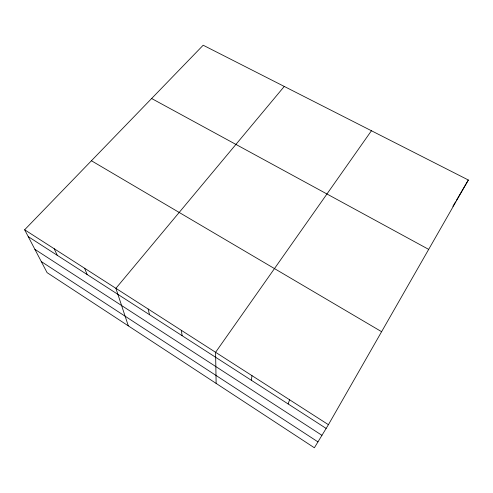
<?xml version="1.0" encoding="UTF-8"?>
<svg xmlns="http://www.w3.org/2000/svg" width="493" height="493" viewBox="0 0 493 493"><rect width="100%" height="100%" fill="white"/><g stroke="black" fill="none" stroke-linecap="round" stroke-linejoin="round"><path stroke-width="0.74" d="M251.338 380.263L251.991 375.648M288.14 403.958L289.582 399.761M328.424 424.689L468.35 180.013L203.184 45.227L24.65 229.781L47.081 272.635L314.368 447.773L328.424 424.689L24.65 229.781M452.882 206.339L455.538 201.822M456.296 200.534L468.35 180.013M371.432 130.75L215.589 352.292L216.131 383.406M284.264 86.441L115.904 288.331L128.316 325.861M151.628 98.514L428.676 249.384M91.427 160.749L381.6 331.697M28.237 236.628L326.144 428.429M34.892 249.347L321.947 435.325M41.283 261.561L317.954 441.882M54.199 248.737L57.28 255.331M84.599 268.247L87.156 274.564M148.14 309.012L149.533 314.725M181.35 330.322L182.114 335.696"/></g></svg>
